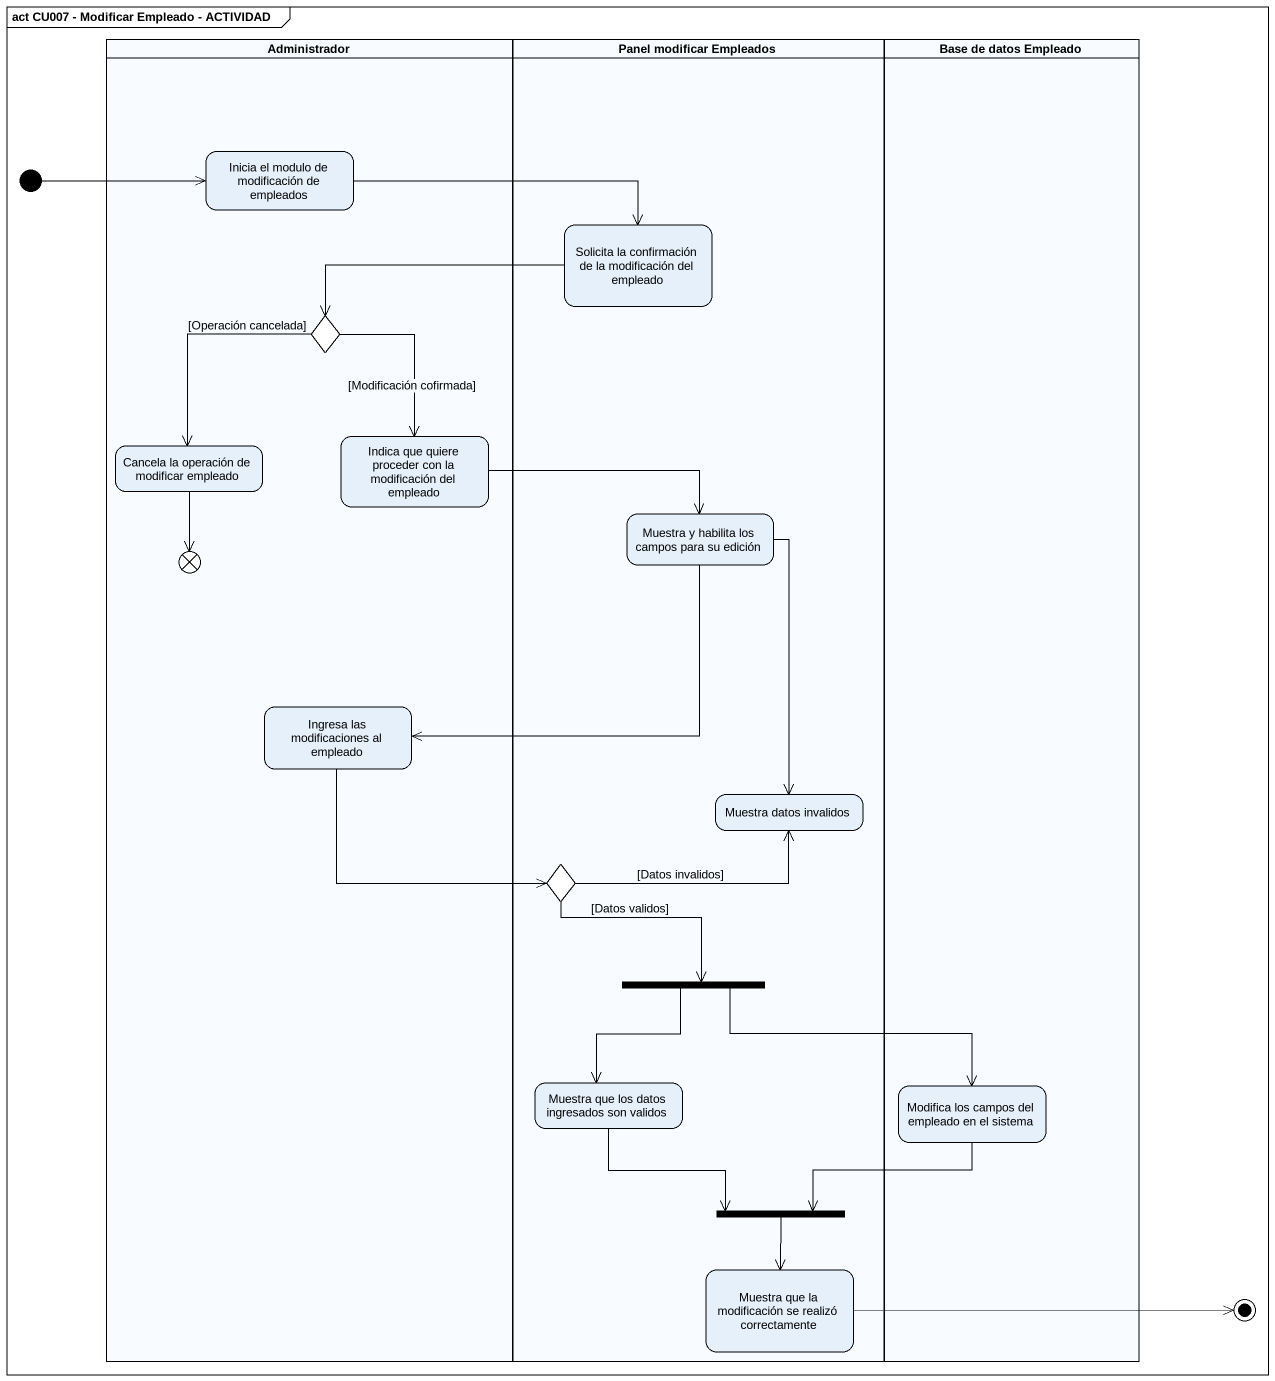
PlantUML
@startuml
mainframe act CU007 - Modificar Empleado - ACTIVIDAD
hide empty description
state Administrador <<partition>> {
  state "Inicia el modulo de modificación de empleados" as Inicia_el_modulo_de
  state choice1 <<choice>>
  state "Cancela la operación de modificar empleado" as Cancela_la_operación_de
  state "Indica que quiere proceder con la modificación del empleado" as Indica_que_quiere_proceder
  state flowfinal1 <<end>>
  state "Ingresa las modificaciones al empleado" as Ingresa_las_modificaciones
}
state "Panel modificar Empleados" as Panel_modificar_Empleados <<partition>> {
  state "Solicita la confirmación de la modificación del empleado" as Solicita_la_confirmación_de
  state "Muestra y habilita los campos para su edición" as Muestra_y_habilita_los
  state "Muestra datos invalidos" as Muestra_datos_invalidos
  state choice2 <<choice>>
  state fork1 <<fork>>
  state "Muestra que los datos ingresados son validos" as Muestra_que_los_datos
  state fork2 <<join>>
  state "Muestra que la modificación se realizó correctamente" as Muestra_que_la_modificación
}
state "Base de datos Empleado" as Base_de_datos_Empleado <<partition>> {
  state "Modifica los campos del empleado en el sistema" as Modifica_los_campos_del
}
state initial1 <<start>>
state final1 <<end>>
Inicia_el_modulo_de -right-> Solicita_la_confirmación_de
initial1 -right-> Inicia_el_modulo_de
Solicita_la_confirmación_de -left-> choice1
choice1 --> Cancela_la_operación_de : [Operación cancelada]
choice1 --> Indica_que_quiere_proceder : [Modificación cofirmada]
Cancela_la_operación_de --> flowfinal1
Indica_que_quiere_proceder -right-> Muestra_y_habilita_los
Muestra_y_habilita_los -left-> Ingresa_las_modificaciones
Muestra_y_habilita_los --> Muestra_datos_invalidos
Ingresa_las_modificaciones --> choice2
choice2 -right-> Muestra_datos_invalidos : [Datos invalidos]
choice2 --> fork1 : [Datos validos]
fork1 --> Muestra_que_los_datos
fork1 -right-> Modifica_los_campos_del
Muestra_que_los_datos --> fork2
Modifica_los_campos_del -left-> fork2
fork2 --> Muestra_que_la_modificación
Muestra_que_la_modificación -right-> final1
@enduml
